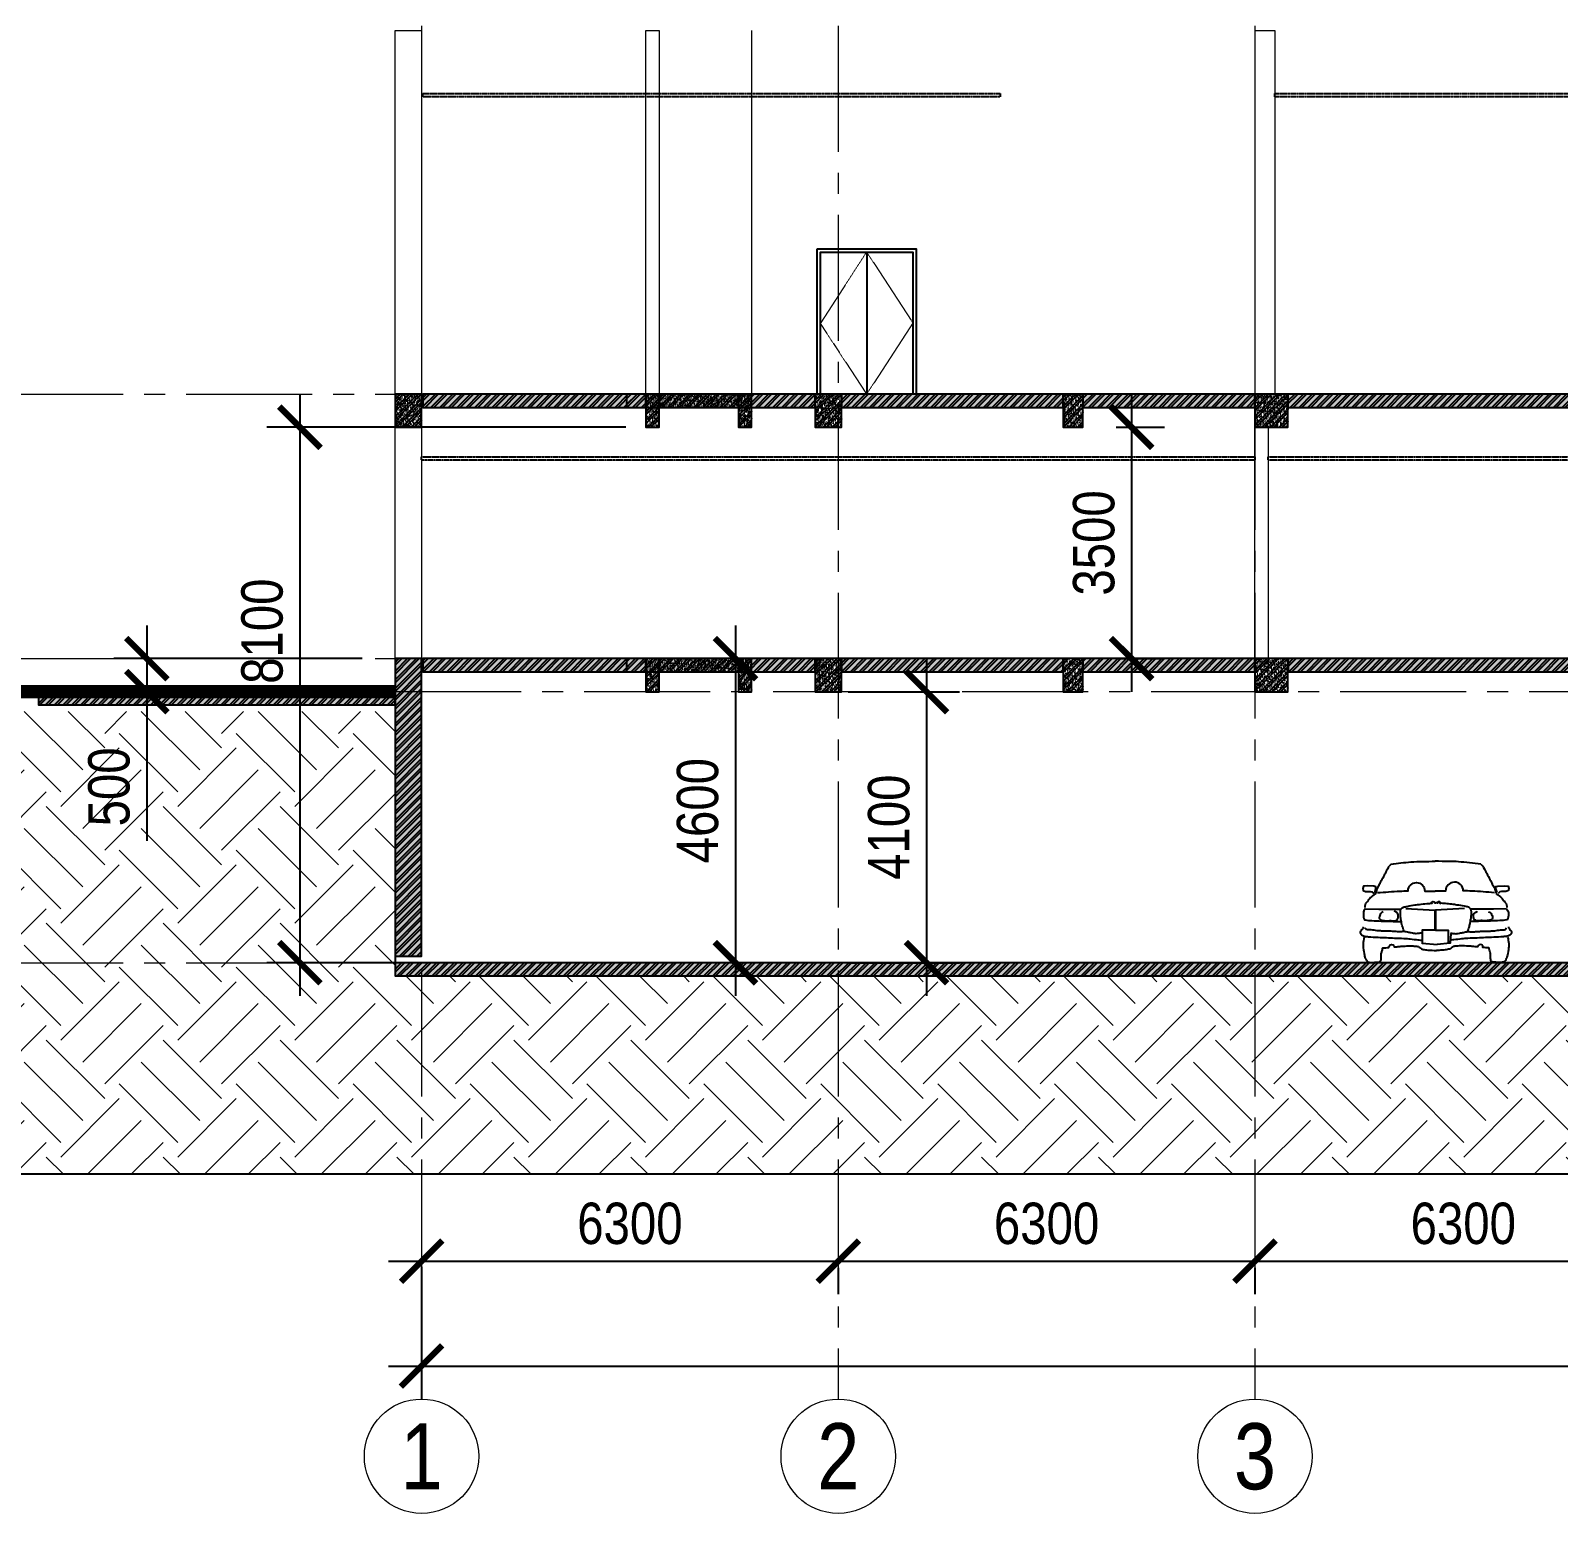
# Model space of a CAD drawing. Header units: millimetres. Extents: x -1030105 to 906887, y -616134 to 1220667.
# Drawn here: x 487328 to 510429, y -325215 to -302785 of the extents above; entities that cross this region are included whole.
import ezdxf
from ezdxf.enums import TextEntityAlignment as Align

# ---------------------------------------------------------------- set-up
doc = ezdxf.new("R2010")
doc.units = ezdxf.units.MM
doc.header["$MEASUREMENT"] = 0
for name, pattern in [('CENTER', [2, 1.25, -0.25, 0.25, -0.25]), ('DASHED', [0.75, 0.5, -0.25]), ('LBC - BEACH CLUB - GRID$0$CENTER2', [28.575, 19.05, -3.175, 3.175, -3.175])]:
    doc.linetypes.add(name, pattern=pattern)
doc.layers.get('Defpoints').update_dxf_attribs({"color": 1})
for name, color, linetype in [('A-DG-Giao thong', 1, 'Continuous'), ('DA-ANNO-DIMS', 9, 'Continuous'), ('DA-DOOR-WIND', 21, 'Continuous'), ('DA-ELEV-PEN1', 8, 'Continuous'), ('DIEN HOA', 111, 'Continuous'), ('LBC - BEACH CLUB - COLUMN$0$DA-STRC-OTLN', 3, 'Continuous'), ('LBC - BEACH CLUB - COLUMN$0$DA-WALL-PATT', 8, 'Continuous'), ('XR-BC-Grid$0$LBC - BEACH CLUB - 240809 DG Rev$0$K-DIM', 7, 'Continuous')]:
    doc.layers.add(name, color=color, linetype=linetype)
for name, color, linetype, lineweight in [('A-Wall', 6, 'Continuous', 9), ('DA-CLNG-HATCH', 8, 'Continuous', 9), ('LBC - BEACH CLUB - GRID$0$DA-GRID-LINE', 9, 'LBC - BEACH CLUB - GRID$0$CENTER2', 9), ('S-GRID', 251, 'CENTER', 5)]:
    doc.layers.add(name, color=color, linetype=linetype, lineweight=lineweight)
doc.layers.add('Defpoint', color=7, linetype='Continuous', plot=False)
doc.styles.add('Dim-Text', font='ARIALN.TTF')
doc.styles.add('Xrefs-BZ-Hotel-Sections$0$GRID', font='ARIALN.TTF')
doc.dimstyles.new('DIM-250', dxfattribs={"dimscale": 25, "dimtxt": 25, "dimasz": 25, "dimexe": 20, "dimexo": 20, "dimgap": 10, "dimtad": 1, "dimdec": 0, "dimzin": 0, "dimdsep": 46, "dimtxsty": 'Dim-Text', "dimblk": 'ARCHTICK', "dimcen": 10, "dimdle": 20, "dimclrt": 11, "dimadec": 0, "dimazin": 0, "dimtfac": 1, "dimtdec": 0, "dimtofl": 0, "dimtmove": 0, "dimatfit": 3, "dimldrblk": 'User-R-Angle-1', "dimfxl": 1, "dimtolj": 1, "dimtzin": 0, "dimarcsym": 0})
pattern_1 = [(45, (-213.13, 103.76), (-66.29126, 66.29126), []), (45, (-168.935, 103.76), (-66.29126, 66.29126), [])]
pattern_2 = [(50, (-213.13, 103.76), (71.72602, -6.275213), [7.5, -82.5]), (355, (-213.13, 103.76), (-13.87513, 75.21921), [6, -66]), (100.45144, (-207.15, 103.24), (57.85088, 68.944), [6.37402, -70.11421]), (46.1842, (-213.13, 123.76), (106.72413, -16.55193), [11.25, -123.75]), (96.63564, (-204.24, 122.38), (93.4662, 97.41186), [9.56103, -105.17138]), (351.18416, (-213.13, 123.76), (93.4662, 97.41186), [9, -99]), (21, (-203.13, 118.76), (59.690705, -40.26189), [7.5, -82.5]), (326, (-203.13, 118.76), (24.33153, 72.515), [6, -66]), (71.45144, (-198.155, 115.405), (84.02224, 32.253115), [6.37402, -70.11421]), (37.5, (-213.13, 103.76), (1.215986, 33.289385), [0, -65.2, 0, -67, 0, -66.25]), (7.5, (-213.13, 103.76), (26.306954, 39.44117), [0, -38.2, 0, -63.7, 0, -25.25]), (327.5, (-235.43, 103.76), (53.382244, -2.255487), [0, -25, 0, -78, 0, -103.5]), (317.5, (-245.43, 103.76), (58.318617, 10.0105), [0, -32.5, 0, -51.8, 0, -73.5])]

# ---------------------------------------------------------------- blocks, each defined once
blk = doc.blocks.new('*U1037')
at = {"layer": 'LBC - BEACH CLUB - COLUMN$0$DA-WALL-PATT'}
h = blk.add_hatch(dxfattribs=at)
h.set_pattern_fill('ANSI32', color=256, scale=250)
h.set_pattern_definition(pattern_1)
h.paths.add_polyline_path([(0, 0), (500, 0), (500, 500), (0, 500)])
h = blk.add_hatch(dxfattribs=at)
h.set_pattern_fill('AR-CONC', color=256, scale=10)
h.set_pattern_definition(pattern_2)
h.paths.add_polyline_path([(0, 0), (500, 0), (500, 500), (0, 500)])
at = {"layer": 'LBC - BEACH CLUB - COLUMN$0$DA-STRC-OTLN'}
blk.add_lwpolyline([(0, 0), (500, 0), (500, 500), (0, 500)], close=True, dxfattribs=at)
blk = doc.blocks.new('*U1040')
at = {"layer": 'LBC - BEACH CLUB - COLUMN$0$DA-WALL-PATT'}
h = blk.add_hatch(dxfattribs=at)
h.set_pattern_fill('ANSI32', color=256, scale=250)
h.set_pattern_definition(pattern_1)
h.paths.add_polyline_path([(0, 0), (400, 0), (400, 500), (0, 500)])
h = blk.add_hatch(dxfattribs=at)
h.set_pattern_fill('AR-CONC', color=256, scale=10)
h.set_pattern_definition(pattern_2)
h.paths.add_polyline_path([(0, 0), (400, 0), (400, 500), (0, 500)])
at = {"layer": 'LBC - BEACH CLUB - COLUMN$0$DA-STRC-OTLN'}
blk.add_lwpolyline([(0, 0), (400, 0), (400, 500), (0, 500)], close=True, dxfattribs=at)
blk = doc.blocks.new('*U1041')
at = {"layer": 'LBC - BEACH CLUB - COLUMN$0$DA-WALL-PATT'}
h = blk.add_hatch(dxfattribs=at)
h.set_pattern_fill('ANSI32', color=256, scale=250)
h.set_pattern_definition(pattern_1)
h.paths.add_polyline_path([(0, 0), (300, 0), (300, 500), (0, 500)])
h = blk.add_hatch(dxfattribs=at)
h.set_pattern_fill('AR-CONC', color=256, scale=10)
h.set_pattern_definition(pattern_2)
h.paths.add_polyline_path([(0, 0), (300, 0), (300, 500), (0, 500)])
at = {"layer": 'LBC - BEACH CLUB - COLUMN$0$DA-STRC-OTLN'}
blk.add_lwpolyline([(0, 0), (300, 0), (300, 500), (0, 500)], close=True, dxfattribs=at)
blk = doc.blocks.new('*U1039')
at = {"layer": 'LBC - BEACH CLUB - COLUMN$0$DA-WALL-PATT'}
h = blk.add_hatch(dxfattribs=at)
h.set_pattern_fill('ANSI32', color=256, scale=250)
h.set_pattern_definition(pattern_1)
h.paths.add_polyline_path([(0, 0), (401, 0), (401, 500), (0, 500)])
h = blk.add_hatch(dxfattribs=at)
h.set_pattern_fill('AR-CONC', color=256, scale=10)
h.set_pattern_definition(pattern_2)
h.paths.add_polyline_path([(0, 0), (401, 0), (401, 500), (0, 500)])
at = {"layer": 'LBC - BEACH CLUB - COLUMN$0$DA-STRC-OTLN'}
blk.add_lwpolyline([(0, 0), (401, 0), (401, 500), (0, 500)], close=True, dxfattribs=at)
blk = doc.blocks.new('wwwff')
at = {"layer": 'DA-DOOR-WIND'}
blk.add_line((440, -50), (440, -2200), dxfattribs=at)
blk.add_lwpolyline([(-310, 0), (1190, 0), (1190, -2200), (-310, -2200)], close=True, dxfattribs=at)
blk.add_lwpolyline([(-260, -2200), (-260, -50), (1140, -50), (1140, -2200)], dxfattribs=at)
at = {"layer": 'S-GRID', "ltscale": 3}
for points in [[(440, -50), (-260, -1131), (440, -2200)], [(440, -50), (1140, -1122), (440, -2200)]]:
    blk.add_lwpolyline(points, dxfattribs=at)
blk = doc.blocks.new('*U1038')
at = {"layer": 'LBC - BEACH CLUB - COLUMN$0$DA-WALL-PATT'}
h = blk.add_hatch(dxfattribs=at)
h.set_pattern_fill('ANSI32', color=256, scale=250)
h.set_pattern_definition(pattern_1)
h.paths.add_polyline_path([(0, 0), (200, 0), (200, 500), (0, 500)])
h = blk.add_hatch(dxfattribs=at)
h.set_pattern_fill('AR-CONC', color=256, scale=10)
h.set_pattern_definition(pattern_2)
h.paths.add_polyline_path([(0, 0), (200, 0), (200, 500), (0, 500)])
at = {"layer": 'LBC - BEACH CLUB - COLUMN$0$DA-STRC-OTLN'}
blk.add_lwpolyline([(0, 0), (200, 0), (200, 500), (0, 500)], close=True, dxfattribs=at)
blk = doc.blocks.new('Xrefs-BZ-Hotel-Sections$0$GRID-NO')
at = {"color": 1, "linetype": 'Continuous'}
blk.add_circle((0, 0), 0.801, dxfattribs=at)
at = {"color": 11, "style": 'Xrefs-BZ-Hotel-Sections$0$GRID'}
blk.add_attdef('GRID', text='', height=1, dxfattribs=at).set_placement((0, 0), align=Align.MIDDLE_CENTER)
blk = doc.blocks.new('_ArchTick')
at = {"layer": 'DA-ANNO-DIMS', "color": 0, "const_width": 0.15}
blk.add_lwpolyline([(-0.5, -0.5), (0.5, 0.5)], dxfattribs=at)
blk = doc.blocks.new('*D1215')
at = {"layer": 'Defpoints', "color": 0, "transparency": 16777216}
for p in [(493240, -321000), (499540, -321000), (499540, -321400)]:
    blk.add_point(p, dxfattribs=at)
at = {"layer": 'XR-BC-Grid$0$LBC - BEACH CLUB - 240809 DG Rev$0$K-DIM', "color": 0, "lineweight": -2, "transparency": 16777216}
for p, q in [((492740, -321400), (500040, -321400)), ((493240, -321500), (493240, -321900)), ((499540, -321500), (499540, -321900))]:
    blk.add_line(p, q, dxfattribs=at)
at = {"layer": 'XR-BC-Grid$0$LBC - BEACH CLUB - 240809 DG Rev$0$K-DIM', "color": 0, "lineweight": -2, "transparency": 16777216, "xscale": 625, "yscale": 625, "zscale": 625, "rotation": 180}
blk.add_blockref('_ArchTick', (493240, -321400), dxfattribs=at)
at = {"layer": 'XR-BC-Grid$0$LBC - BEACH CLUB - 240809 DG Rev$0$K-DIM', "color": 0, "lineweight": -2, "transparency": 16777216, "xscale": 625, "yscale": 625, "zscale": 625}
blk.add_blockref('_ArchTick', (499540, -321400), dxfattribs=at)
at = {"layer": 'XR-BC-Grid$0$LBC - BEACH CLUB - 240809 DG Rev$0$K-DIM', "color": 11, "transparency": 16777216, "insert": (496390, -320831), "char_height": 625, "attachment_point": 5, "style": 'Dim-Text'}
blk.add_mtext('\\A1;6300', dxfattribs=at)
blk = doc.blocks.new('User-R-Angle-1')
at = {"color": 3}
for q in [(-0.5, 0.5), (-0.5, -0.5)]:
    blk.add_line((0, 0), q, dxfattribs=at)
at = {"color": 9}
blk.add_line((-1, 0), (0, 0), dxfattribs=at)
blk = doc.blocks.new('*D1216')
at = {"layer": 'Defpoints', "color": 0, "transparency": 16777216}
for p in [(499540, -321000), (505840, -321000), (505840, -321400)]:
    blk.add_point(p, dxfattribs=at)
at = {"layer": 'XR-BC-Grid$0$LBC - BEACH CLUB - 240809 DG Rev$0$K-DIM', "color": 0, "lineweight": -2, "transparency": 16777216}
for p, q in [((499040, -321400), (506340, -321400)), ((499540, -321500), (499540, -321900)), ((505840, -321500), (505840, -321900))]:
    blk.add_line(p, q, dxfattribs=at)
at = {"layer": 'XR-BC-Grid$0$LBC - BEACH CLUB - 240809 DG Rev$0$K-DIM', "color": 0, "lineweight": -2, "transparency": 16777216, "xscale": 625, "yscale": 625, "zscale": 625, "rotation": 180}
blk.add_blockref('_ArchTick', (499540, -321400), dxfattribs=at)
at = {"layer": 'XR-BC-Grid$0$LBC - BEACH CLUB - 240809 DG Rev$0$K-DIM', "color": 0, "lineweight": -2, "transparency": 16777216, "xscale": 625, "yscale": 625, "zscale": 625}
blk.add_blockref('_ArchTick', (505840, -321400), dxfattribs=at)
at = {"layer": 'XR-BC-Grid$0$LBC - BEACH CLUB - 240809 DG Rev$0$K-DIM', "color": 11, "transparency": 16777216, "insert": (502690, -320831), "char_height": 625, "attachment_point": 5, "style": 'Dim-Text'}
blk.add_mtext('\\A1;6300', dxfattribs=at)
blk = doc.blocks.new('*D1217')
at = {"layer": 'Defpoints', "color": 0, "transparency": 16777216}
for p in [(505840, -321000), (512140, -321000), (512140, -321400)]:
    blk.add_point(p, dxfattribs=at)
at = {"layer": 'XR-BC-Grid$0$LBC - BEACH CLUB - 240809 DG Rev$0$K-DIM', "color": 0, "lineweight": -2, "transparency": 16777216}
for p, q in [((505340, -321400), (512640, -321400)), ((505840, -321500), (505840, -321900)), ((512140, -321500), (512140, -321900))]:
    blk.add_line(p, q, dxfattribs=at)
at = {"layer": 'XR-BC-Grid$0$LBC - BEACH CLUB - 240809 DG Rev$0$K-DIM', "color": 0, "lineweight": -2, "transparency": 16777216, "xscale": 625, "yscale": 625, "zscale": 625, "rotation": 180}
blk.add_blockref('_ArchTick', (505840, -321400), dxfattribs=at)
at = {"layer": 'XR-BC-Grid$0$LBC - BEACH CLUB - 240809 DG Rev$0$K-DIM', "color": 0, "lineweight": -2, "transparency": 16777216, "xscale": 625, "yscale": 625, "zscale": 625}
blk.add_blockref('_ArchTick', (512140, -321400), dxfattribs=at)
at = {"layer": 'XR-BC-Grid$0$LBC - BEACH CLUB - 240809 DG Rev$0$K-DIM', "color": 11, "transparency": 16777216, "insert": (508990, -320831), "char_height": 625, "attachment_point": 5, "style": 'Dim-Text'}
blk.add_mtext('\\A1;6300', dxfattribs=at)
blk = doc.blocks.new('*D1222')
at = {"layer": 'Defpoints', "color": 0, "transparency": 16777216}
for p in [(493240, -320985), (537340, -320985), (537340, -322985)]:
    blk.add_point(p, dxfattribs=at)
at = {"layer": 'XR-BC-Grid$0$LBC - BEACH CLUB - 240809 DG Rev$0$K-DIM', "color": 0, "lineweight": -2, "transparency": 16777216}
for p, q in [((493240, -321485), (493240, -323485)), ((537340, -321485), (537340, -323485)), ((492740, -322985), (537840, -322985))]:
    blk.add_line(p, q, dxfattribs=at)
at = {"layer": 'XR-BC-Grid$0$LBC - BEACH CLUB - 240809 DG Rev$0$K-DIM', "color": 0, "lineweight": -2, "transparency": 16777216, "xscale": 625, "yscale": 625, "zscale": 625, "rotation": 180}
blk.add_blockref('_ArchTick', (493240, -322985), dxfattribs=at)
at = {"layer": 'XR-BC-Grid$0$LBC - BEACH CLUB - 240809 DG Rev$0$K-DIM', "color": 0, "lineweight": -2, "transparency": 16777216, "xscale": 625, "yscale": 625, "zscale": 625}
blk.add_blockref('_ArchTick', (537340, -322985), dxfattribs=at)
at = {"layer": 'XR-BC-Grid$0$LBC - BEACH CLUB - 240809 DG Rev$0$K-DIM', "color": 11, "transparency": 16777216, "insert": (515290, -322416), "char_height": 625, "attachment_point": 5, "style": 'Dim-Text'}
blk.add_mtext('\\A1;44100', dxfattribs=at)
blk = doc.blocks.new('*U1045')
at = {"layer": 'LBC - BEACH CLUB - COLUMN$0$DA-WALL-PATT'}
h = blk.add_hatch(dxfattribs=at)
h.set_pattern_fill('ANSI32', color=256, scale=250)
h.set_pattern_definition(pattern_1)
h.paths.add_polyline_path([(0, 0), (3369, 0), (3369, 200), (0, 200)])
h = blk.add_hatch(dxfattribs=at)
h.set_pattern_fill('AR-CONC', color=256, scale=10)
h.set_pattern_definition(pattern_2)
h.paths.add_polyline_path([(0, 0), (3369, 0), (3369, 200), (0, 200)])
at = {"layer": 'LBC - BEACH CLUB - COLUMN$0$DA-STRC-OTLN'}
blk.add_lwpolyline([(0, 0), (3369, 0), (3369, 200), (0, 200)], close=True, dxfattribs=at)
blk = doc.blocks.new('*U1046')
at = {"layer": 'LBC - BEACH CLUB - COLUMN$0$DA-WALL-PATT'}
h = blk.add_hatch(dxfattribs=at)
h.set_pattern_fill('ANSI32', color=256, scale=250)
h.set_pattern_definition(pattern_1)
h.paths.add_polyline_path([(0, 0), (1200, 0), (1200, 200), (0, 200)])
h = blk.add_hatch(dxfattribs=at)
h.set_pattern_fill('AR-CONC', color=256, scale=10)
h.set_pattern_definition(pattern_2)
h.paths.add_polyline_path([(0, 0), (1200, 0), (1200, 200), (0, 200)])
at = {"layer": 'LBC - BEACH CLUB - COLUMN$0$DA-STRC-OTLN'}
blk.add_lwpolyline([(0, 0), (1200, 0), (1200, 200), (0, 200)], close=True, dxfattribs=at)
blk = doc.blocks.new('*U1047')
at = {"layer": 'LBC - BEACH CLUB - COLUMN$0$DA-WALL-PATT'}
h = blk.add_hatch(dxfattribs=at)
h.set_pattern_fill('ANSI32', color=256, scale=250)
h.set_pattern_definition(pattern_1)
h.paths.add_polyline_path([(0, 0), (2850, 0), (2850, 200), (0, 200)])
h = blk.add_hatch(dxfattribs=at)
h.set_pattern_fill('AR-CONC', color=256, scale=10)
h.set_pattern_definition(pattern_2)
h.paths.add_polyline_path([(0, 0), (2850, 0), (2850, 200), (0, 200)])
at = {"layer": 'LBC - BEACH CLUB - COLUMN$0$DA-STRC-OTLN'}
blk.add_lwpolyline([(0, 0), (2850, 0), (2850, 200), (0, 200)], close=True, dxfattribs=at)
blk = doc.blocks.new('*U1048')
at = {"layer": 'LBC - BEACH CLUB - COLUMN$0$DA-WALL-PATT'}
h = blk.add_hatch(dxfattribs=at)
h.set_pattern_fill('ANSI32', color=256, scale=250)
h.set_pattern_definition(pattern_1)
h.paths.add_polyline_path([(0, 0), (3350, 0), (3350, 200), (0, 200)])
h = blk.add_hatch(dxfattribs=at)
h.set_pattern_fill('AR-CONC', color=256, scale=10)
h.set_pattern_definition(pattern_2)
h.paths.add_polyline_path([(0, 0), (3350, 0), (3350, 200), (0, 200)])
at = {"layer": 'LBC - BEACH CLUB - COLUMN$0$DA-STRC-OTLN'}
blk.add_lwpolyline([(0, 0), (3350, 0), (3350, 200), (0, 200)], close=True, dxfattribs=at)
blk = doc.blocks.new('*U1050')
at = {"layer": 'LBC - BEACH CLUB - COLUMN$0$DA-WALL-PATT'}
h = blk.add_hatch(dxfattribs=at)
h.set_pattern_fill('ANSI32', color=256, scale=250)
h.set_pattern_definition(pattern_1)
h.paths.add_polyline_path([(0, 0), (5600, 0), (5600, 200), (0, 200)])
h = blk.add_hatch(dxfattribs=at)
h.set_pattern_fill('AR-CONC', color=256, scale=10)
h.set_pattern_definition(pattern_2)
h.paths.add_polyline_path([(0, 0), (5600, 0), (5600, 200), (0, 200)])
at = {"layer": 'LBC - BEACH CLUB - COLUMN$0$DA-STRC-OTLN'}
blk.add_lwpolyline([(0, 0), (5600, 0), (5600, 200), (0, 200)], close=True, dxfattribs=at)
blk = doc.blocks.new('*U1064')
at = {"layer": 'LBC - BEACH CLUB - COLUMN$0$DA-WALL-PATT'}
h = blk.add_hatch(dxfattribs=at)
h.set_pattern_fill('ANSI32', color=256, scale=250)
h.set_pattern_definition(pattern_1)
h.paths.add_polyline_path([(0, 0), (31026.690262, 0), (31026.690262, 200), (0, 200)])
h = blk.add_hatch(dxfattribs=at)
h.set_pattern_fill('AR-CONC', color=256, scale=10)
h.set_pattern_definition(pattern_2)
h.paths.add_polyline_path([(0, 0), (31026.690262, 0), (31026.690262, 200), (0, 200)])
at = {"layer": 'LBC - BEACH CLUB - COLUMN$0$DA-STRC-OTLN'}
blk.add_lwpolyline([(0, 0), (31026.690262, 0), (31026.690262, 200), (0, 200)], close=True, dxfattribs=at)
blk = doc.blocks.new('*U1053')
at = {"layer": 'LBC - BEACH CLUB - COLUMN$0$DA-WALL-PATT'}
h = blk.add_hatch(dxfattribs=at)
h.set_pattern_fill('ANSI32', color=256, scale=250)
h.set_pattern_definition(pattern_1)
h.paths.add_polyline_path([(0, 0), (5396, 0), (5396, 200), (0, 200)])
h = blk.add_hatch(dxfattribs=at)
h.set_pattern_fill('AR-CONC', color=256, scale=10)
h.set_pattern_definition(pattern_2)
h.paths.add_polyline_path([(0, 0), (5396, 0), (5396, 200), (0, 200)])
at = {"layer": 'LBC - BEACH CLUB - COLUMN$0$DA-STRC-OTLN'}
blk.add_lwpolyline([(0, 0), (5396, 0), (5396, 200), (0, 200)], close=True, dxfattribs=at)
blk = doc.blocks.new('*U1065')
at = {"layer": 'LBC - BEACH CLUB - COLUMN$0$DA-WALL-PATT'}
h = blk.add_hatch(dxfattribs=at)
h.set_pattern_fill('ANSI32', color=256, scale=250)
h.set_pattern_definition(pattern_1)
h.paths.add_polyline_path([(0, 0), (51115.065066, 0), (51115.065066, 200), (0, 200)])
h = blk.add_hatch(dxfattribs=at)
h.set_pattern_fill('AR-CONC', color=256, scale=10)
h.set_pattern_definition(pattern_2)
h.paths.add_polyline_path([(0, 0), (51115.065066, 0), (51115.065066, 200), (0, 200)])
at = {"layer": 'LBC - BEACH CLUB - COLUMN$0$DA-STRC-OTLN'}
blk.add_lwpolyline([(0, 0), (51115.065066, 0), (51115.065066, 200), (0, 200)], close=True, dxfattribs=at)
blk = doc.blocks.new('*U1231')
at = {"layer": 'LBC - BEACH CLUB - COLUMN$0$DA-WALL-PATT'}
h = blk.add_hatch(dxfattribs=at)
h.set_pattern_fill('ANSI32', color=256, scale=250)
h.set_pattern_definition(pattern_1)
h.paths.add_polyline_path([(0, 0), (400, 0), (400, 4500), (0, 4500)])
h = blk.add_hatch(dxfattribs=at)
h.set_pattern_fill('AR-CONC', color=256, scale=10)
h.set_pattern_definition(pattern_2)
h.paths.add_polyline_path([(0, 0), (400, 0), (400, 4500), (0, 4500)])
at = {"layer": 'LBC - BEACH CLUB - COLUMN$0$DA-STRC-OTLN'}
blk.add_lwpolyline([(0, 0), (400, 0), (400, 4500), (0, 4500)], close=True, dxfattribs=at)
blk = doc.blocks.new('*D1214')
at = {"layer": 'Defpoints', "color": 0, "transparency": 16777216}
for p in [(492840, -312285), (489085, -312785), (492490, -312785)]:
    blk.add_point(p, dxfattribs=at)
at = {"layer": 'XR-BC-Grid$0$LBC - BEACH CLUB - 240809 DG Rev$0$K-DIM', "color": 0, "lineweight": -2, "transparency": 16777216}
for p, q in [((489085, -311785), (489085, -312785)), ((492340, -312285), (488585, -312285)), ((491990, -312785), (488585, -312785)), ((489085, -312785), (489085, -315041))]:
    blk.add_line(p, q, dxfattribs=at)
at = {"layer": 'XR-BC-Grid$0$LBC - BEACH CLUB - 240809 DG Rev$0$K-DIM', "color": 0, "lineweight": -2, "transparency": 16777216, "xscale": 625, "yscale": 625, "zscale": 625}
for p, rotation in [((489085, -312285), 90), ((489085, -312785), 270)]:
    blk.add_blockref('_ArchTick', p, dxfattribs=dict(at, rotation=rotation))
at = {"layer": 'XR-BC-Grid$0$LBC - BEACH CLUB - 240809 DG Rev$0$K-DIM', "color": 11, "transparency": 16777216, "insert": (488516, -314225), "char_height": 625, "attachment_point": 5, "rotation": 90, "style": 'Dim-Text'}
blk.add_mtext('\\A1;500', dxfattribs=at)
blk = doc.blocks.new('*U1062')
at = {"layer": 'LBC - BEACH CLUB - COLUMN$0$DA-WALL-PATT'}
h = blk.add_hatch(dxfattribs=at)
h.set_pattern_fill('ANSI32', color=256, scale=250)
h.set_pattern_definition(pattern_1)
h.paths.add_polyline_path([(0, 0), (2600, 0), (2600, 200), (0, 200)])
h = blk.add_hatch(dxfattribs=at)
h.set_pattern_fill('AR-CONC', color=256, scale=10)
h.set_pattern_definition(pattern_2)
h.paths.add_polyline_path([(0, 0), (2600, 0), (2600, 200), (0, 200)])
at = {"layer": 'LBC - BEACH CLUB - COLUMN$0$DA-STRC-OTLN'}
blk.add_lwpolyline([(0, 0), (2600, 0), (2600, 200), (0, 200)], close=True, dxfattribs=at)
blk = doc.blocks.new('*D1201')
at = {"layer": 'Defpoints', "color": 0, "transparency": 16777216}
for p in [(496830, -308785), (491400, -316885), (496830, -316885)]:
    blk.add_point(p, dxfattribs=at)
at = {"layer": 'XR-BC-Grid$0$LBC - BEACH CLUB - 240809 DG Rev$0$K-DIM', "color": 0, "lineweight": -2, "transparency": 16777216}
for p, q in [((491400, -308285), (491400, -317385)), ((496330, -308785), (490900, -308785)), ((496330, -316885), (490900, -316885))]:
    blk.add_line(p, q, dxfattribs=at)
at = {"layer": 'XR-BC-Grid$0$LBC - BEACH CLUB - 240809 DG Rev$0$K-DIM', "color": 0, "lineweight": -2, "transparency": 16777216, "xscale": 625, "yscale": 625, "zscale": 625}
for p, rotation in [((491400, -308785), 90), ((491400, -316885), 270)]:
    blk.add_blockref('_ArchTick', p, dxfattribs=dict(at, rotation=rotation))
at = {"layer": 'XR-BC-Grid$0$LBC - BEACH CLUB - 240809 DG Rev$0$K-DIM', "color": 11, "transparency": 16777216, "insert": (490831, -311870), "char_height": 625, "attachment_point": 5, "rotation": 90, "style": 'Dim-Text'}
blk.add_mtext('\\A1;8100', dxfattribs=at)
blk = doc.blocks.new('*D1202')
at = {"layer": 'Defpoints', "color": 0, "transparency": 16777216}
for p in [(498915, -312285), (497985, -316885), (498915, -316885)]:
    blk.add_point(p, dxfattribs=at)
at = {"layer": 'XR-BC-Grid$0$LBC - BEACH CLUB - 240809 DG Rev$0$K-DIM', "color": 0, "lineweight": -2, "transparency": 16777216}
for p, q in [((497985, -311785), (497985, -317385)), ((498415, -312285), (497485, -312285)), ((498415, -316885), (497485, -316885))]:
    blk.add_line(p, q, dxfattribs=at)
at = {"layer": 'XR-BC-Grid$0$LBC - BEACH CLUB - 240809 DG Rev$0$K-DIM', "color": 0, "lineweight": -2, "transparency": 16777216, "xscale": 625, "yscale": 625, "zscale": 625}
for p, rotation in [((497985, -312285), 90), ((497985, -316885), 270)]:
    blk.add_blockref('_ArchTick', p, dxfattribs=dict(at, rotation=rotation))
at = {"layer": 'XR-BC-Grid$0$LBC - BEACH CLUB - 240809 DG Rev$0$K-DIM', "color": 11, "transparency": 16777216, "insert": (497416, -314585), "char_height": 625, "attachment_point": 5, "rotation": 90, "style": 'Dim-Text'}
blk.add_mtext('\\A1;4600', dxfattribs=at)
blk = doc.blocks.new('*D1203')
at = {"layer": 'Defpoints', "color": 0, "transparency": 16777216}
for p in [(499190, -312785), (499190, -316885), (500875, -316885)]:
    blk.add_point(p, dxfattribs=at)
at = {"layer": 'XR-BC-Grid$0$LBC - BEACH CLUB - 240809 DG Rev$0$K-DIM', "color": 0, "lineweight": -2, "transparency": 16777216}
for p, q in [((500875, -312285), (500875, -317385)), ((499690, -312785), (501375, -312785)), ((499690, -316885), (501375, -316885))]:
    blk.add_line(p, q, dxfattribs=at)
at = {"layer": 'XR-BC-Grid$0$LBC - BEACH CLUB - 240809 DG Rev$0$K-DIM', "color": 0, "lineweight": -2, "transparency": 16777216, "xscale": 625, "yscale": 625, "zscale": 625}
for p, rotation in [((500875, -312785), 90), ((500875, -316885), 270)]:
    blk.add_blockref('_ArchTick', p, dxfattribs=dict(at, rotation=rotation))
at = {"layer": 'XR-BC-Grid$0$LBC - BEACH CLUB - 240809 DG Rev$0$K-DIM', "color": 11, "transparency": 16777216, "insert": (500306, -314835), "char_height": 625, "attachment_point": 5, "rotation": 90, "style": 'Dim-Text'}
blk.add_mtext('\\A1;4100', dxfattribs=at)
blk = doc.blocks.new('*D1204')
at = {"layer": 'Defpoints', "color": 0, "transparency": 16777216}
for p in [(503240, -308785), (503240, -312285), (503975, -312285)]:
    blk.add_point(p, dxfattribs=at)
at = {"layer": 'XR-BC-Grid$0$LBC - BEACH CLUB - 240809 DG Rev$0$K-DIM', "color": 0, "lineweight": -2, "transparency": 16777216}
for p, q in [((503975, -308285), (503975, -312785)), ((503740, -308785), (504475, -308785)), ((503740, -312285), (504475, -312285))]:
    blk.add_line(p, q, dxfattribs=at)
at = {"layer": 'XR-BC-Grid$0$LBC - BEACH CLUB - 240809 DG Rev$0$K-DIM', "color": 0, "lineweight": -2, "transparency": 16777216, "xscale": 625, "yscale": 625, "zscale": 625}
for p, rotation in [((503975, -308785), 90), ((503975, -312285), 270)]:
    blk.add_blockref('_ArchTick', p, dxfattribs=dict(at, rotation=rotation))
at = {"layer": 'XR-BC-Grid$0$LBC - BEACH CLUB - 240809 DG Rev$0$K-DIM', "color": 11, "transparency": 16777216, "insert": (503406, -310535), "char_height": 625, "attachment_point": 5, "rotation": 90, "style": 'Dim-Text'}
blk.add_mtext('\\A1;3500', dxfattribs=at)
blk = doc.blocks.new('AF6005')
for points in [[(-698, 1451, -0.000406), (-745, 1363, -0.00076), (-770, 1316, -0.00002), (-817, 1227, 0.000058), (-834, 1196, 0.001817), (-866, 1134, 0.00522), (-877, 1113, 0.040807), (-881, 1104, 0.008288), (-893, 1061, 0.016991), (-895, 1055, 0.006888), (-897, 1041)], [(-666, 1483, -0.010687), (-367, 1515, -0.018105), (-190, 1523, -0.001452), (0, 1524)], [(690, 1481, 0.012117), (351, 1517, 0.014188), (212, 1523, 0.00162), (0, 1524)], [(720, 1451, 0.000406), (767, 1363, 0.00076), (792, 1316, 0.00002), (840, 1227, -0.000058), (856, 1196, -0.001817), (889, 1134, -0.00522), (900, 1113, -0.040807), (903, 1104, -0.008288), (916, 1061, -0.016991), (917, 1055, -0.006888), (920, 1041)], [(-873, 1050, -0.008067), (-533, 1073, -0.013703), (-410, 1077, -1), (-158, 1074, -0.000223), (0, 1072)], [(896, 1049, 0.008058), (556, 1073, 0.014664), (425, 1077, 1), (158, 1074, 0.000223), (0, 1072)], [(-893, 1037, 0.056984), (-963, 989, 0.064981), (-1013, 933, 0.009633), (-1025, 915, -0.03096), (-1029, 909, -0.037419), (-1032, 906, 0.016931), (-1041, 898, 0.12397), (-1058, 867, 0.105747), (-1061, 826)], [(916, 1037, -0.056984), (986, 989, -0.064981), (1035, 933, -0.009633), (1047, 915, 0.03096), (1051, 909, 0.037419), (1055, 906, -0.016931), (1063, 898, -0.12397), (1081, 867, -0.105747), (1083, 826)], [(-1057, 806, 0.065845), (-1078, 774, 0.100568), (-1085, 750, 0.015685), (-1085, 727, 0.01515), (-1085, 702, 0.037643), (-1079, 658, 0.132965), (-1073, 647, 0.166568), (-1057, 638, 0.029749), (-957, 627, 0.001323), (-817, 620, 0.005958), (-786, 619, 0.001117), (-701, 617, 0.000704), (-567, 615, 0.00384), (-525, 614, 0.024512), (-519, 615, 0.173552), (-518, 615, 0.019195), (-515, 619)], [(-786, 762, 0.069278), (-812, 744, 0.080302), (-830, 722, 0.047715), (-843, 691, 0.097357), (-846, 674, 0.099629), (-840, 653, 0.151563), (-830, 643, 0.045963), (-815, 636, 0.03295), (-794, 631, 0.021283), (-744, 623, 0.042079), (-718, 623, 0.026732), (-704, 624, -0.020107), (-686, 627, -0.068819), (-658, 625, 0.055378), (-622, 623, 0.10725), (-585, 632, 0.158427), (-567, 650, 0.074843), (-561, 667, 0.047411), (-559, 694, 0.042579), (-562, 731, 0.181904), (-567, 738, 0.020803), (-572, 742, 0.006739), (-591, 754, 0.010475), (-603, 762, 0.009087), (-618, 770)], [(-471, 467, -0.018246), (-497, 546, -0.025499), (-507, 591, -0.003375), (-520, 668, -0.01299), (-523, 691, -0.030273), (-526, 751, -0.029245), (-524, 773, -0.049622), (-518, 795, -0.058414), (-515, 802, -0.045228), (-510, 808, -0.038801), (-498, 819, -0.029854), (-482, 829, -0.071104), (-470, 834, -0.017537), (-455, 838, -0.004766), (-425, 843, -0.003791), (-301, 864, -0.011121), (-237, 873, -0.006997), (-126, 885, -0.006318), (-50, 891, -1), (-57, 890, -1), (-5, 894, -0.002119), (10, 895)], [(494, 467, 0.016912), (517, 540, 0.03093), (530, 595, 0.003252), (542, 669, 0.013787), (545, 694, 0.025636), (548, 744, 0.045201), (545, 778, 0.035651), (541, 794, 0.058602), (538, 801, 0.053102), (531, 809, 0.043678), (518, 820, 0.024062), (506, 829, 0.078516), (492, 834, 0.017151), (478, 838, 0.005085), (445, 844, 0.003592), (328, 863, 0.013273), (252, 874, 0.006105), (155, 884, 0.00684), (72, 891, 1), (80, 890, 1), (36, 893, 0.003474), (10, 895)], [(1079, 806, -0.065845), (1100, 774, -0.100568), (1107, 750, -0.015685), (1108, 727, -0.01515), (1107, 702, -0.037643), (1101, 658, -0.132965), (1095, 647, -0.166568), (1079, 638, -0.029749), (979, 627, -0.001323), (839, 620, -0.005958), (808, 619, -0.001117), (723, 617, -0.000704), (589, 615, -0.00384), (548, 614, -0.024512), (541, 615, -0.173552), (541, 615, -0.019195), (537, 619)], [(808, 762, -0.069278), (835, 744, -0.080302), (852, 722, -0.047715), (866, 691, -0.097357), (868, 674, -0.099629), (862, 653, -0.151563), (852, 643, -0.045963), (837, 636, -0.03295), (816, 631, -0.021283), (766, 623, -0.042079), (740, 623, -0.026732), (727, 624, 0.020107), (708, 627, 0.068819), (680, 625, -0.055378), (645, 623, -0.10725), (608, 632, -0.158427), (589, 650, -0.074843), (583, 667, -0.047411), (581, 694, -0.042579), (584, 731, -0.181904), (589, 738, -0.020803), (595, 742, -0.006739), (613, 754, -0.010475), (626, 762, -0.009087), (641, 770)], [(-1085, 531, -0.029144), (-1092, 513, -0.035824), (-1101, 499, -0.066223), (-1117, 481, 0.090317), (-1128, 467, 0.128477), (-1133, 450, 0.114355), (-1128, 431, 0.082679), (-1119, 418, 0.075517), (-1105, 407, 0.059801), (-1064, 392, 0.04555), (-1009, 384, 0.003109), (-862, 375, 0.001838), (-614, 364, 0.001441), (-472, 358, -0.004216), (-423, 356, -0.023213), (-378, 351, 0.008882), (-260, 336, 0.011238), (-245, 334, 0.003654), (-200, 332)], [(-212, 439, -0.030886), (-274, 430, -0.058532), (-308, 431, -0.003606), (-378, 443, -0.010264), (-403, 447, -0.015878), (-438, 456, 0.033086), (-455, 459, 0.054065), (-490, 460, -0.030911), (-551, 459, -0.003944), (-629, 463, 0.00423), (-702, 467, 0.008884), (-782, 469, -0.011796), (-842, 471, -0.025967), (-879, 475, 0.011048), (-965, 487, 0.035005), (-1006, 489, -0.047165), (-1037, 491, -0.19929), (-1045, 496, -0.069922), (-1057, 519)], [(1107, 531, 0.029144), (1115, 513, 0.035824), (1123, 499, 0.066223), (1139, 481, -0.090317), (1151, 467, -0.128477), (1155, 450, -0.114355), (1151, 431, -0.082679), (1141, 418, -0.075517), (1127, 407, -0.059801), (1087, 392, -0.04555), (1031, 384, -0.003109), (885, 375, -0.001838), (637, 364, -0.001441), (494, 358, 0.004216), (445, 356, 0.023213), (400, 351, -0.008882), (282, 336, -0.011238), (267, 334, -0.003654), (222, 332)], [(234, 439, 0.030886), (297, 430, 0.058532), (330, 431, 0.003606), (401, 443, 0.010264), (426, 447, 0.015878), (460, 456, -0.033086), (477, 459, -0.054065), (512, 460, 0.030911), (573, 459, 0.003944), (651, 463, -0.00423), (724, 467, -0.008884), (804, 469, 0.011796), (864, 471, 0.025967), (901, 475, -0.011048), (987, 487, -0.035005), (1029, 489, 0.047165), (1059, 491, 0.19929), (1067, 496, 0.069922), (1079, 519)], [(-1071, 377, 0.043568), (-1090, 266, 0.049904), (-1089, 216, 0.011493), (-1069, 103, 0.023231), (-1062, 76, 0.021012), (-1048, 40, 0.042079), (-1040, 24, 0.092375), (-1028, 11, 0.074883), (-1009, 1, 0.073389), (-982, -4, 0.025905), (-886, -2, 0.015435), (-843, 2, 0.09974), (-833, 5, 0.144272), (-826, 13, 0.060775), (-818, 36, 0.085708), (-815, 81, -0.074538), (-814, 127, -0.049682), (-801, 171, 0.066952), (-794, 200, 0.138799), (-795, 210, -0.317141), (-794, 212, -0.057262), (-791, 213, -0.002575), (-699, 222, -1), (-619, 229, 0.001777), (-580, 232, 0.011094), (-547, 236, -0.005711), (-517, 240, -0.022011), (-480, 242, -0.004754), (-372, 244, -0.016551), (-316, 243, -0.014515), (-275, 240, -0.16264), (-232, 220, 0.147104), (-181, 192, 0.024523), (-113, 182, 0.017542), (19, 176, 0), (19, 176)], [(1096, 376, -0.03674), (1113, 283, -0.068777), (1111, 214, -0.011176), (1092, 104, -0.025263), (1084, 74, -0.020633), (1070, 39, -0.038515), (1063, 25, -0.095201), (1050, 11, -0.074086), (1032, 1, -0.080239), (1002, -4, -0.0227), (918, -3, -0.01897), (864, 2, -0.091395), (856, 5, -0.156701), (848, 13, -0.058699), (840, 36, -0.082098), (838, 80, 0.078341), (836, 128, 0.043088), (825, 166, -0.078922), (816, 200, -0.122231), (817, 209, 0.708113), (816, 212, 0.053827), (813, 213, 0.00255), (722, 222, 1), (642, 229, -0.001775), (603, 232, -0.011083), (570, 236, 0.006182), (537, 240, 0.020609), (503, 242, 0.005136), (387, 244, 0.013538), (341, 243, 0.015015), (298, 240, 0.169001), (254, 219, -0.142278), (204, 193, -0.026655), (131, 182, -0.018197), (35, 176, -0.001021), (19, 176)]]:
    blk.add_lwpolyline(points, format="xyb")
for points in [[(-666, 1483), (-696, 1453)], [(690, 1481), (721, 1449)], [(-913, 1053), (-897, 1113), (-897, 1140), (-925, 1148), (-1025, 1153), (-1084, 1149), (-1093, 1113), (-1089, 1081), (-1052, 1069), (-981, 1069), (-958, 1061), (-929, 1037)], [(936, 1053), (919, 1114), (919, 1141), (946, 1148), (1047, 1153), (1105, 1149), (1113, 1115), (1110, 1083), (1068, 1069), (1003, 1069), (980, 1061), (951, 1037)], [(-1057, 805), (-852, 802), (-586, 802), (-522, 802), (-518, 795)], [(-443, 809), (-5, 786), (-5, 485), (-195, 485), (-195, 275)], [(443, 809), (5, 786), (5, 485), (195, 485), (195, 275)], [(1079, 805), (881, 802), (609, 802), (545, 802), (541, 794)], [(-195, 288), (29, 268)], [(238, 431), (226, 286), (29, 268)]]:
    blk.add_lwpolyline(points)

msp = doc.modelspace()

# ---------------------------------------------------------------- hatches: boundary and pattern name
at = {"layer": 'DA-CLNG-HATCH', "lineweight": 5, "transparency": 33554534}
h = msp.add_hatch(dxfattribs=at)
h.set_pattern_fill('EARTH', color=256, scale=5000, angle=135)
h.set_pattern_definition([(135, (21689276.5, 3062797), (-1767.76695, 1e-13), [1250, -1250]), (135, (21688945, 3062465.5), (-1767.76695, 1e-13), [1250, -1250]), (135, (21688613.6, 3062134.1), (-1767.76695, 1e-13), [1250, -1250]), (225, (21688392.6, 3062134.1), (-3e-13, -1767.76695), [1250, -1250]), (225, (21688061.2, 3062465.5), (-3e-13, -1767.76695), [1250, -1250]), (225, (21687729.7, 3062797), (-3e-13, -1767.76695), [1250, -1250])])
h.paths.add_polyline_path([(552480, -313294.268), (550330.078, -313214.366), (543640, -314458.627), (543955, -317085), (492840, -317085), (492840, -313084.5), (482660, -313084.5), (482660, -320085), (552474.148, -320085)])

# ---------------------------------------------------------------- linework, layer by layer
at = {"layer": 'A-DG-Giao thong', "const_width": 200}
msp.add_lwpolyline([(492841.995, -312784.5), (477131.12, -312784.5)], dxfattribs=at)
at = {"layer": 'A-Wall', "color": 1}
msp.add_line((498230, -302785), (498230, -308285), dxfattribs=at)
at = {"layer": 'A-Wall'}
for points in [[(493240, -308285), (492840, -308285), (492840, -302785), (493240, -302785)], [(496630, -302785), (496830, -302785), (496830, -308285), (496630, -308285)], [(506140, -308285), (505842.224, -308285), (505842.224, -302785), (506140, -302785)], [(493240, -312285), (492840, -312285), (492840, -308785), (493240, -308785)], [(505840, -308785), (506040, -308785), (506040, -312285), (505840, -312285)]]:
    msp.add_lwpolyline(points, close=True, dxfattribs=at)
at = {"layer": 'DA-ELEV-PEN1', "linetype": 'DASHED'}
for points in [[(493260, -303785), (493260, -303735), (501990, -303735), (501990, -303785)], [(506140, -303785), (506140, -303735), (530940, -303735), (530940, -303785)], [(493240, -309285), (493240, -309235), (505840, -309235), (505840, -309285)], [(506040, -309285), (506040, -309235), (521840, -309235), (521840, -309285)]]:
    msp.add_lwpolyline(points, close=True, dxfattribs=at)
at = {"layer": 'Defpoint'}
msp.add_lwpolyline([(482660, -312784.5), (492840, -312784.5), (492840, -317085), (543955, -317085), (543955, -314124.079), (550515.488, -313089), (550515.488, -313089), (552480, -313194.268), (552474.148, -320085), (482660, -320085)], close=True, dxfattribs=at)
at = {"layer": 'LBC - BEACH CLUB - GRID$0$DA-GRID-LINE', "ltscale": 100}
for p, q in [((493240, -291285), (493240, -323485)), ((499540, -291285), (499540, -323485)), ((505840, -291285), (505840, -323485)), ((475395, -308285), (553465, -308285)), ((475395, -312285), (553465, -312285)), ((492840, -312784.5), (569540, -312784.5)), ((492840, -312784.5), (569540, -312784.5)), ((475395, -316885), (553465, -316885))]:
    msp.add_line(p, q, dxfattribs=at)

# ---------------------------------------------------------------- block references
at = {"rotation": 180}
for name, p in [('*U1039', (493240, -308285)), ('*U1045', (496630, -308285)), ('*U1047', (499190, -308285)), ('*U1038', (496830, -308285)), ('*U1046', (498030, -308285)), ('*U1038', (498230, -308285)), ('*U1040', (499590, -308285)), ('*U1048', (502940, -308285)), ('*U1041', (503240, -308285)), ('*U1062', (505840, -308285)), ('*U1037', (506340, -308285)), ('*U1050', (511940, -308285)), ('*U1231', (493240, -312285)), ('*U1045', (496630, -312285)), ('*U1047', (499190, -312285)), ('*U1038', (496830, -312285)), ('*U1046', (498030, -312285)), ('*U1038', (498230, -312285)), ('*U1040', (499590, -312285)), ('*U1048', (502940, -312285)), ('*U1041', (503240, -312285)), ('*U1062', (505840, -312285)), ('*U1037', (506340, -312285)), ('*U1064', (537370, -312285)), ('*U1053', (492841.995, -312784.5)), ('*U1065', (543955, -316885))]:
    msp.add_blockref(name, p, dxfattribs=at)
at = {"layer": 'DA-DOOR-WIND', "color": 3}
msp.add_blockref('wwwff', (499530, -306085), dxfattribs=at)
at = {"layer": 'DIEN HOA', "xscale": 1.000085740187616, "yscale": 1.000085740187616, "zscale": 1.000085740187616}
msp.add_blockref('AF6005', (508565, -316875), dxfattribs=at)
at = {"layer": 'LBC - BEACH CLUB - GRID$0$DA-GRID-LINE'}
ref = msp.add_blockref('Xrefs-BZ-Hotel-Sections$0$GRID-NO', (493240, -324350), dxfattribs=dict(at, xscale=1080, yscale=1080, zscale=1080))
ref.add_attrib('GRID', '1', dxfattribs={"layer": '0', "color": 11, "height": 1000, "style": 'Xrefs-BZ-Hotel-Sections$0$GRID'}).set_placement((493240, -324350), align=Align.MIDDLE_CENTER)
ref = msp.add_blockref('Xrefs-BZ-Hotel-Sections$0$GRID-NO', (499540, -324350), dxfattribs=dict(at, xscale=1080, yscale=1080, zscale=1080))
ref.add_attrib('GRID', '2', dxfattribs={"layer": '0', "color": 11, "height": 1000, "style": 'Xrefs-BZ-Hotel-Sections$0$GRID'}).set_placement((499540, -324350), align=Align.MIDDLE_CENTER)
ref = msp.add_blockref('Xrefs-BZ-Hotel-Sections$0$GRID-NO', (505840, -324350), dxfattribs=dict(at, xscale=1080, yscale=1080, zscale=1080))
ref.add_attrib('GRID', '3', dxfattribs={"layer": '0', "color": 11, "height": 1000, "style": 'Xrefs-BZ-Hotel-Sections$0$GRID'}).set_placement((505840, -324350), align=Align.MIDDLE_CENTER)

# ---------------------------------------------------------------- dimensions: what is measured, and where the dimension line sits
at = {"layer": 'XR-BC-Grid$0$LBC - BEACH CLUB - 240809 DG Rev$0$K-DIM'}
dim = msp.add_linear_dim(base=(491400, -316885), p1=(496830, -308785), p2=(496830, -316885), angle=90, dimstyle='DIM-250', dxfattribs=at)
dim.commit()
dim.dimension.update_dxf_attribs({"geometry": '*D1201', "text_midpoint": (491400, -311870), "dimtype": 160})
for base, p1, p2, picture, middle in [((503975, -312285), (503240, -308785), (503240, -312285), '*D1204', (503405.892, -310535)), ((489085, -312785), (492840, -312285), (492490, -312785), '*D1214', (488515.892, -314225.314)), ((497985, -316885), (498915, -312285), (498915, -316885), '*D1202', (497415.892, -314585)), ((500875, -316885), (499190, -312785), (499190, -316885), '*D1203', (500305.892, -314835))]:
    dim = msp.add_linear_dim(base=base, p1=p1, p2=p2, angle=90, dimstyle='DIM-250', dxfattribs=at)
    dim.commit()
    dim.dimension.update_dxf_attribs({"geometry": picture, "text_midpoint": middle})
for base, p1, p2, picture, middle in [((499540, -321400), (493240, -321000), (499540, -321000), '*D1215', (496390, -320830.892)), ((505840, -321400), (499540, -321000), (505840, -321000), '*D1216', (502690, -320830.892)), ((512140, -321400), (505840, -321000), (512140, -321000), '*D1217', (508990, -320830.892)), ((537340, -322985), (493240, -320985), (537340, -320985), '*D1222', (515290, -322415.892))]:
    dim = msp.add_linear_dim(base=base, p1=p1, p2=p2, dimstyle='DIM-250', dxfattribs=at)
    dim.commit()
    dim.dimension.update_dxf_attribs({"geometry": picture, "text_midpoint": middle})

doc.saveas('drawing.dxf')
